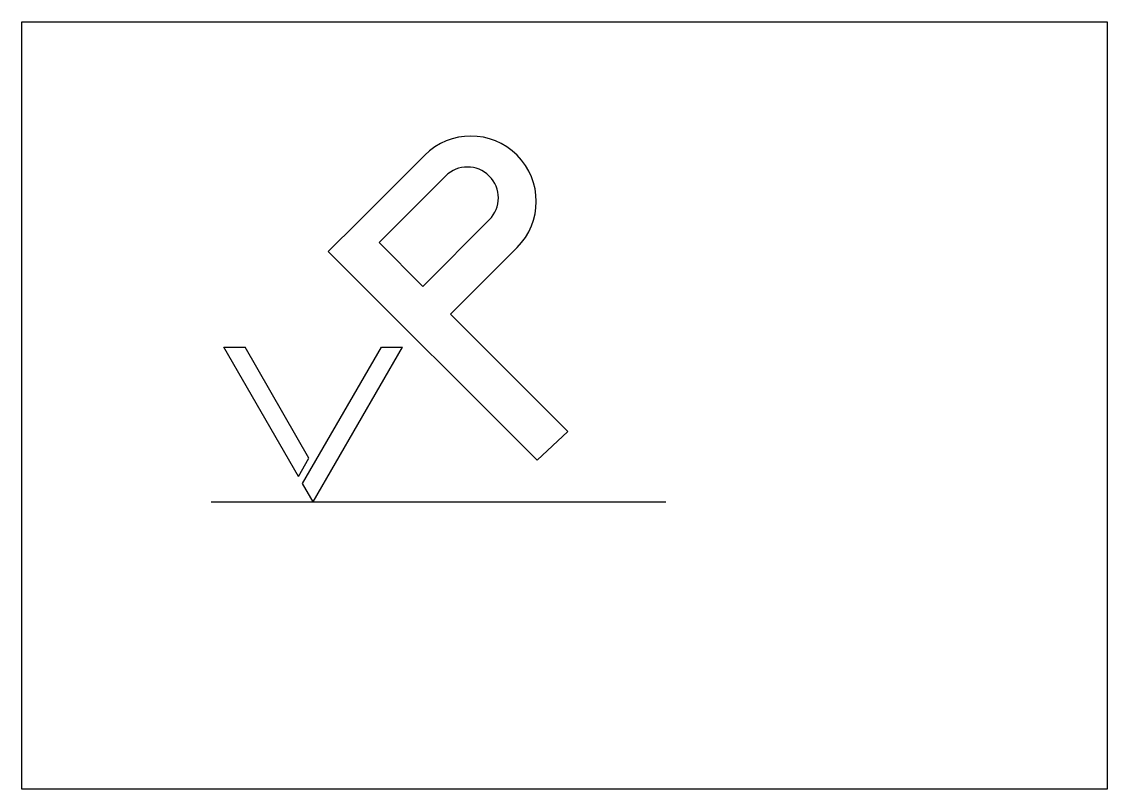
# Model space of a CAD drawing. Header units: inches. Extents: x 0 to 297, y 0 to 210.
import ezdxf

# ---------------------------------------------------------------- set-up
doc = ezdxf.new("R2010")
doc.units = ezdxf.units.IN
doc.header["$MEASUREMENT"] = 0

# ---------------------------------------------------------------- blocks, each defined once
blk = doc.blocks.new('abc')
for p, q in [((0, 0), (0, 80.76)), ((0, 80.76), (11.55, 80.76)), ((11.55, 80.76), (37.3, 80.76)), ((11.55, 72.68), (11.55, 55.76)), ((11.55, 72.68), (37.3, 72.68)), ((11.55, 55.76), (37.3, 55.76)), ((11.55, 44.99), (11.55, -0.38)), ((11.55, 44.99), (37.3, 44.99)), ((11.55, -0.38), (0, 0))]:
    blk.add_line(p, q)
for centre, radius in [((37.3, 62.88), 17.88), ((37.3, 64.22), 8.46)]:
    blk.add_arc(centre, radius, 270, 90)

msp = doc.modelspace()

# ---------------------------------------------------------------- linework, layer by layer
for p, q in [((55.33, 120.92), (61.1, 120.92)), ((75.71, 85.62), (55.33, 120.92)), ((78.59, 90.62), (61.1, 120.92)), ((76.86, 83.62), (98.4, 120.92)), ((79.75, 78.62), (104.17, 120.92)), ((98.4, 120.92), (104.17, 120.92)), ((75.71, 85.62), (78.59, 90.62)), ((79.75, 78.62), (76.86, 83.62)), ((51.8, 78.62), (176.21, 78.62))]:
    msp.add_line(p, q)
msp.add_lwpolyline([(0, 0), (0, 210), (297, 210), (297, 0), (0, 0)], close=True)

# ---------------------------------------------------------------- block references
at = {"rotation": 45}
msp.add_blockref('abc', (140.98, 90), dxfattribs=at)

doc.saveas('drawing.dxf')
